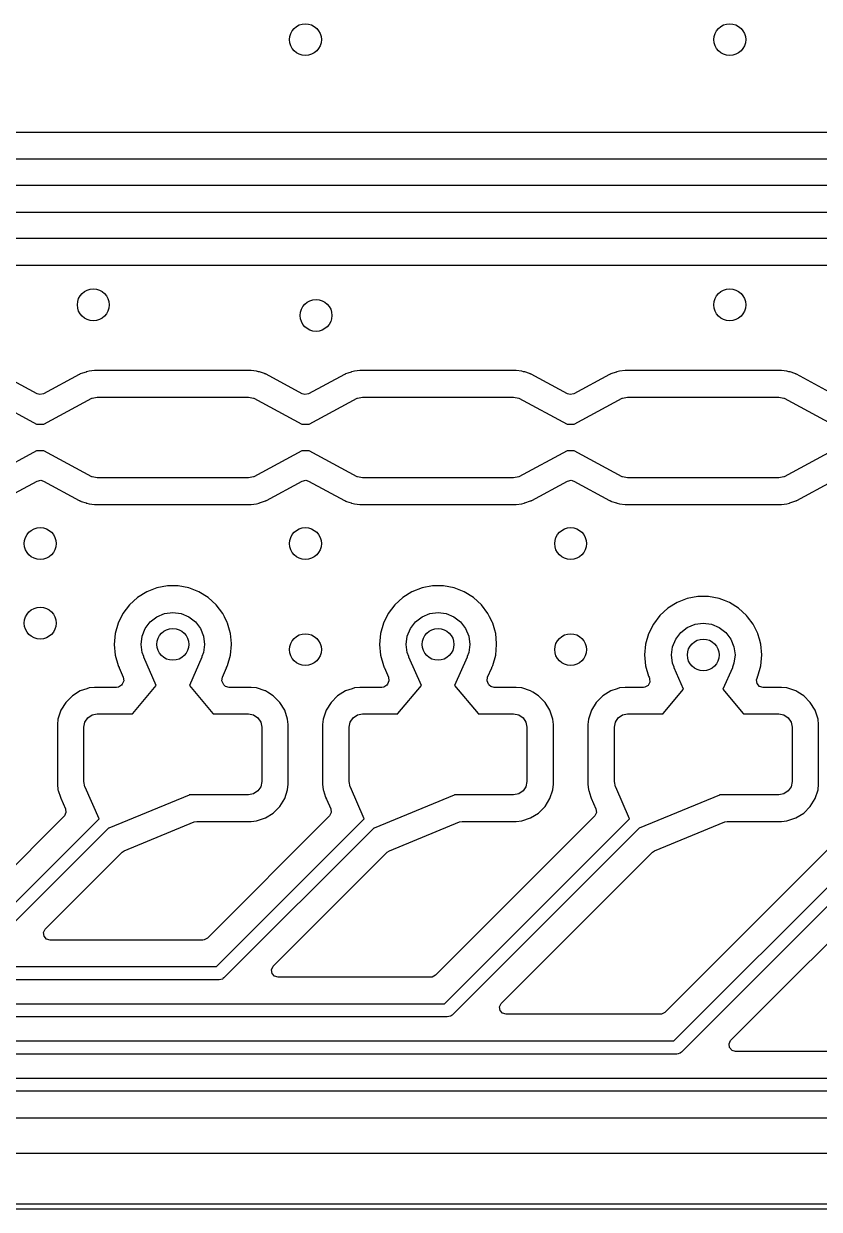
# Model space of a CAD drawing. Extents: x 1.18 to 9.06, y -3.74 to -1.97.
# Drawn here: x 4.555 to 5.145, y -3.742 to -2.862 of the extents above; entities that cross this region are included whole.
import ezdxf

# ---------------------------------------------------------------- set-up
doc = ezdxf.new("R2010")
doc.units = 0
doc.header["$MEASUREMENT"] = 0
doc.layers.add('BLACK', color=7, linetype='CONTINUOUS')

msp = doc.modelspace()

# ---------------------------------------------------------------- linework, layer by layer
at = {"layer": 'BLACK', "linetype": 'CONTINUOUS'}
for p, q in [((6.03893, -2.94289), (4.34497, -2.94289)), ((4.33479, -2.9626), (5.82677, -2.9626)), ((5.82677, -2.98228), (4.33071, -2.98228)), ((2.46471, -3.00197), (5.98425, -3.00197)), ((5.98018, -3.02165), (2.46063, -3.02165)), ((2.46106, -3.04136), (5.96999, -3.04136)), ((4.56462, -3.13693), (4.53766, -3.12242)), ((4.59585, -3.12261), (4.56924, -3.13693)), ((4.59605, -3.12251), (4.59585, -3.12261)), ((4.59634, -3.12237), (4.59605, -3.12251)), ((4.59668, -3.12215), (4.59634, -3.12237)), ((4.59835, -3.1216), (4.59668, -3.12215)), ((4.60099, -3.12072), (4.59835, -3.1216)), ((4.60106, -3.1207), (4.60099, -3.12072)), ((4.60116, -3.12066), (4.60106, -3.1207)), ((4.60117, -3.12066), (4.60116, -3.12066)), ((4.60132, -3.12061), (4.60117, -3.12066)), ((4.60324, -3.11998), (4.60132, -3.12061)), ((4.60728, -3.11957), (4.60324, -3.11998)), ((4.72343, -3.11957), (4.60728, -3.11957)), ((4.60728, -3.11957), (4.60728, -3.11957)), ((4.72747, -3.11998), (4.72343, -3.11957)), ((4.72343, -3.11957), (4.72343, -3.11957)), ((4.72891, -3.12046), (4.72747, -3.11998)), ((4.72919, -3.12055), (4.72891, -3.12046)), ((4.72927, -3.12058), (4.72919, -3.12055)), ((4.72956, -3.12065), (4.72927, -3.12058)), ((4.72978, -3.1207), (4.72956, -3.12065)), ((4.73334, -3.12187), (4.72978, -3.1207)), ((4.72978, -3.1207), (4.72978, -3.1207)), ((4.72978, -3.1207), (4.72978, -3.1207)), ((4.73375, -3.12205), (4.73334, -3.12187)), ((4.73334, -3.12187), (4.73334, -3.12187)), ((4.73334, -3.12187), (4.73334, -3.12187)), ((4.73396, -3.12213), (4.73375, -3.12205)), ((4.73403, -3.12215), (4.73396, -3.12213)), ((4.73416, -3.12224), (4.73403, -3.12215)), ((4.73403, -3.12215), (4.73403, -3.12215)), ((4.73437, -3.12235), (4.73416, -3.12224)), ((4.73451, -3.12242), (4.73437, -3.12235)), ((4.76147, -3.13693), (4.73451, -3.12242)), ((4.73451, -3.12242), (4.73451, -3.12242)), ((4.7927, -3.12261), (4.76609, -3.13693)), ((4.79291, -3.12251), (4.7927, -3.12261)), ((4.79319, -3.12237), (4.79291, -3.12251)), ((4.79353, -3.12215), (4.79319, -3.12237)), ((4.79521, -3.1216), (4.79353, -3.12215)), ((4.79784, -3.12072), (4.79521, -3.1216)), ((4.79791, -3.1207), (4.79784, -3.12072)), ((4.79802, -3.12066), (4.79791, -3.1207)), ((4.79818, -3.12061), (4.79802, -3.12066)), ((4.79802, -3.12066), (4.79802, -3.12066)), ((4.80009, -3.11998), (4.79818, -3.12061)), ((4.80413, -3.11957), (4.80009, -3.11998)), ((4.92028, -3.11957), (4.80413, -3.11957)), ((4.80413, -3.11957), (4.80413, -3.11957)), ((4.92432, -3.11998), (4.92028, -3.11957)), ((4.92028, -3.11957), (4.92028, -3.11957)), ((4.92576, -3.12046), (4.92432, -3.11998)), ((4.92605, -3.12055), (4.92576, -3.12046)), ((4.92612, -3.12058), (4.92605, -3.12055)), ((4.92641, -3.12065), (4.92612, -3.12058)), ((4.92663, -3.1207), (4.92641, -3.12065)), ((4.93019, -3.12187), (4.92663, -3.1207)), ((4.92663, -3.1207), (4.92663, -3.1207)), ((4.92663, -3.1207), (4.92663, -3.1207)), ((4.9306, -3.12205), (4.93019, -3.12187)), ((4.93019, -3.12187), (4.93019, -3.12187)), ((4.93019, -3.12187), (4.93019, -3.12187)), ((4.93081, -3.12213), (4.9306, -3.12205)), ((4.93088, -3.12215), (4.93081, -3.12213)), ((4.93101, -3.12224), (4.93088, -3.12215)), ((4.93088, -3.12215), (4.93088, -3.12215)), ((4.93122, -3.12235), (4.93101, -3.12224)), ((4.93136, -3.12242), (4.93122, -3.12235)), ((4.95832, -3.13693), (4.93136, -3.12242)), ((4.93136, -3.12242), (4.93136, -3.12242)), ((4.98955, -3.12261), (4.96294, -3.13693)), ((4.98976, -3.12251), (4.98955, -3.12261)), ((4.99004, -3.12237), (4.98976, -3.12251)), ((4.99038, -3.12215), (4.99004, -3.12237)), ((4.99206, -3.1216), (4.99038, -3.12215)), ((4.99469, -3.12072), (4.99206, -3.1216)), ((4.99476, -3.1207), (4.99469, -3.12072)), ((4.99487, -3.12066), (4.99476, -3.1207)), ((4.99503, -3.12061), (4.99487, -3.12066)), ((4.99487, -3.12066), (4.99487, -3.12066)), ((4.99694, -3.11998), (4.99503, -3.12061)), ((5.00098, -3.11957), (4.99694, -3.11998)), ((5.11713, -3.11957), (5.00098, -3.11957)), ((5.00098, -3.11957), (5.00098, -3.11957)), ((5.12117, -3.11998), (5.11713, -3.11957)), ((5.11713, -3.11957), (5.11713, -3.11957)), ((5.12261, -3.12046), (5.12117, -3.11998)), ((5.1229, -3.12055), (5.12261, -3.12046)), ((5.12297, -3.12058), (5.1229, -3.12055)), ((5.12326, -3.12065), (5.12297, -3.12058)), ((5.12348, -3.1207), (5.12326, -3.12065)), ((5.12704, -3.12187), (5.12348, -3.1207)), ((5.12348, -3.1207), (5.12348, -3.1207)), ((5.12348, -3.1207), (5.12348, -3.1207)), ((5.12745, -3.12205), (5.12704, -3.12187)), ((5.12704, -3.12187), (5.12704, -3.12187)), ((5.12704, -3.12187), (5.12704, -3.12187)), ((5.12766, -3.12213), (5.12745, -3.12205)), ((5.12773, -3.12215), (5.12766, -3.12213)), ((5.12786, -3.12224), (5.12773, -3.12215)), ((5.12773, -3.12215), (5.12773, -3.12215)), ((5.12808, -3.12235), (5.12786, -3.12224)), ((5.12821, -3.12242), (5.12808, -3.12235)), ((5.1554, -3.13705), (5.12821, -3.12242)), ((5.12821, -3.12242), (5.12821, -3.12242)), ((4.52858, -3.14013), (4.56423, -3.15932)), ((4.56655, -3.1375), (4.56462, -3.13693)), ((4.56924, -3.13693), (4.56655, -3.1375)), ((4.56963, -3.15932), (4.60528, -3.14013)), ((4.60528, -3.14013), (4.60533, -3.14013)), ((4.60533, -3.14013), (4.60549, -3.14002)), ((4.60549, -3.14002), (4.60925, -3.13927)), ((4.60925, -3.13927), (4.72146, -3.13927)), ((4.72146, -3.13927), (4.72522, -3.14002)), ((4.72522, -3.14002), (4.72535, -3.1401)), ((4.72535, -3.1401), (4.72536, -3.1401)), ((4.72536, -3.1401), (4.72543, -3.14013)), ((4.72543, -3.14013), (4.76108, -3.15932)), ((4.7634, -3.1375), (4.76147, -3.13693)), ((4.76609, -3.13693), (4.7634, -3.1375)), ((4.76648, -3.15932), (4.80213, -3.14013)), ((4.80213, -3.14013), (4.80218, -3.14013)), ((4.80218, -3.14013), (4.80234, -3.14002)), ((4.80234, -3.14002), (4.8061, -3.13927)), ((4.8061, -3.13927), (4.91831, -3.13927)), ((4.91831, -3.13927), (4.92207, -3.14002)), ((4.92207, -3.14002), (4.9222, -3.1401)), ((4.9222, -3.1401), (4.92221, -3.1401)), ((4.92221, -3.1401), (4.92228, -3.14013)), ((4.92228, -3.14013), (4.95793, -3.15932)), ((4.96025, -3.1375), (4.95832, -3.13693)), ((4.96294, -3.13693), (4.96025, -3.1375)), ((4.96333, -3.15932), (4.99898, -3.14013)), ((4.99898, -3.14013), (4.99903, -3.14013)), ((4.99903, -3.14013), (4.99919, -3.14002)), ((4.99919, -3.14002), (5.00295, -3.13927)), ((5.00295, -3.13927), (5.11516, -3.13927)), ((5.11516, -3.13927), (5.11892, -3.14002)), ((5.11892, -3.14002), (5.11905, -3.1401)), ((5.11905, -3.1401), (5.11906, -3.1401)), ((5.11906, -3.1401), (5.11913, -3.14013)), ((5.11913, -3.14013), (5.15478, -3.15932)), ((4.56423, -3.15932), (4.56433, -3.15945)), ((4.56433, -3.15945), (4.5695, -3.15945)), ((4.5695, -3.15945), (4.56952, -3.1594)), ((4.56952, -3.1594), (4.56963, -3.15932)), ((4.76108, -3.15932), (4.76118, -3.15945)), ((4.76118, -3.15945), (4.76635, -3.15945)), ((4.76635, -3.15945), (4.76638, -3.1594)), ((4.76638, -3.1594), (4.76648, -3.15932)), ((4.95793, -3.15932), (4.95803, -3.15945)), ((4.95803, -3.15945), (4.9632, -3.15945)), ((4.9632, -3.15945), (4.96323, -3.1594)), ((4.96323, -3.1594), (4.96333, -3.15932)), ((4.56423, -3.17926), (4.52858, -3.19845)), ((4.56433, -3.17918), (4.56423, -3.17926)), ((4.56435, -3.17913), (4.56433, -3.17918)), ((4.56953, -3.17913), (4.56435, -3.17913)), ((4.56963, -3.17926), (4.56953, -3.17913)), ((4.60528, -3.19845), (4.56963, -3.17926)), ((4.76108, -3.17926), (4.72543, -3.19845)), ((4.76118, -3.17918), (4.76108, -3.17926)), ((4.7612, -3.17913), (4.76118, -3.17918)), ((4.76638, -3.17913), (4.7612, -3.17913)), ((4.76648, -3.17926), (4.76638, -3.17913)), ((4.80213, -3.19845), (4.76648, -3.17926)), ((4.95793, -3.17926), (4.92228, -3.19845)), ((4.95803, -3.17918), (4.95793, -3.17926)), ((4.95806, -3.17913), (4.95803, -3.17918)), ((4.96323, -3.17913), (4.95806, -3.17913)), ((4.96333, -3.17926), (4.96323, -3.17913)), ((4.99898, -3.19845), (4.96333, -3.17926)), ((5.15478, -3.17926), (5.11913, -3.19845)), ((4.53801, -3.21597), (4.56462, -3.20166)), ((4.56462, -3.20166), (4.56731, -3.20109)), ((4.56731, -3.20109), (4.56924, -3.20166)), ((4.56924, -3.20166), (4.59584, -3.21597)), ((4.60535, -3.19848), (4.60528, -3.19845)), ((4.60536, -3.19848), (4.60535, -3.19848)), ((4.60549, -3.19856), (4.60536, -3.19848)), ((4.60925, -3.19931), (4.60549, -3.19856)), ((4.72146, -3.19931), (4.60925, -3.19931)), ((4.72522, -3.19856), (4.72146, -3.19931)), ((4.72538, -3.19845), (4.72522, -3.19856)), ((4.72543, -3.19845), (4.72538, -3.19845)), ((4.73486, -3.21597), (4.76147, -3.20166)), ((4.76147, -3.20166), (4.76416, -3.20109)), ((4.76416, -3.20109), (4.76609, -3.20166)), ((4.76609, -3.20166), (4.79269, -3.21597)), ((4.8022, -3.19848), (4.80213, -3.19845)), ((4.80221, -3.19848), (4.8022, -3.19848)), ((4.80234, -3.19856), (4.80221, -3.19848)), ((4.8061, -3.19931), (4.80234, -3.19856)), ((4.91831, -3.19931), (4.8061, -3.19931)), ((4.92207, -3.19856), (4.91831, -3.19931)), ((4.92223, -3.19845), (4.92207, -3.19856)), ((4.92228, -3.19845), (4.92223, -3.19845)), ((4.93171, -3.21597), (4.95832, -3.20166)), ((4.95832, -3.20166), (4.96101, -3.20109)), ((4.96101, -3.20109), (4.96294, -3.20166)), ((4.96294, -3.20166), (4.98955, -3.21597)), ((4.99905, -3.19848), (4.99898, -3.19845)), ((4.99906, -3.19848), (4.99905, -3.19848)), ((4.99919, -3.19856), (4.99906, -3.19848)), ((5.00295, -3.19931), (4.99919, -3.19856)), ((5.11516, -3.19931), (5.00295, -3.19931)), ((5.11892, -3.19856), (5.11516, -3.19931)), ((5.11908, -3.19845), (5.11892, -3.19856)), ((5.11913, -3.19845), (5.11908, -3.19845)), ((5.12856, -3.21597), (5.15493, -3.20178)), ((4.59584, -3.21597), (4.5962, -3.21617)), ((4.5962, -3.21617), (4.59633, -3.21623)), ((4.59633, -3.21623), (4.59655, -3.21635)), ((4.59655, -3.21635), (4.59666, -3.21642)), ((4.59666, -3.21642), (4.59668, -3.21643)), ((4.59668, -3.21643), (4.59675, -3.21645)), ((4.59675, -3.21645), (4.59696, -3.21653)), ((4.59696, -3.21653), (4.59737, -3.21671)), ((4.59737, -3.21671), (4.60093, -3.21789)), ((4.60093, -3.21789), (4.60093, -3.21789)), ((4.60093, -3.21789), (4.60115, -3.21793)), ((4.60115, -3.21793), (4.60143, -3.21801)), ((4.60143, -3.21801), (4.60324, -3.2186)), ((4.60324, -3.2186), (4.60728, -3.21902)), ((4.60728, -3.21902), (4.60728, -3.21902)), ((4.60728, -3.21902), (4.72343, -3.21902)), ((4.72343, -3.21902), (4.72747, -3.2186)), ((4.72343, -3.21902), (4.72343, -3.21902)), ((4.72747, -3.2186), (4.72938, -3.21797)), ((4.72938, -3.21797), (4.72954, -3.21792)), ((4.72954, -3.21792), (4.72972, -3.21786)), ((4.72954, -3.21792), (4.72954, -3.21792)), ((4.72954, -3.21792), (4.72954, -3.21792)), ((4.72972, -3.21786), (4.73403, -3.21643)), ((4.73403, -3.21643), (4.73437, -3.21622)), ((4.73437, -3.21622), (4.73465, -3.21607)), ((4.73465, -3.21607), (4.73486, -3.21597)), ((4.73486, -3.21597), (4.73486, -3.21597)), ((4.79269, -3.21597), (4.79305, -3.21617)), ((4.79305, -3.21617), (4.79318, -3.21623)), ((4.79318, -3.21623), (4.7934, -3.21635)), ((4.7934, -3.21635), (4.79351, -3.21642)), ((4.79351, -3.21642), (4.79353, -3.21643)), ((4.79353, -3.21643), (4.7936, -3.21645)), ((4.7936, -3.21645), (4.79381, -3.21653)), ((4.79381, -3.21653), (4.79422, -3.21671)), ((4.79422, -3.21671), (4.79778, -3.21789)), ((4.79778, -3.21789), (4.79778, -3.21789)), ((4.79778, -3.21789), (4.798, -3.21793)), ((4.798, -3.21793), (4.79829, -3.21801)), ((4.79829, -3.21801), (4.80009, -3.2186)), ((4.80009, -3.2186), (4.80413, -3.21902)), ((4.80413, -3.21902), (4.80413, -3.21902)), ((4.80413, -3.21902), (4.92028, -3.21902)), ((4.92028, -3.21902), (4.92432, -3.2186)), ((4.92028, -3.21902), (4.92028, -3.21902)), ((4.92432, -3.2186), (4.92623, -3.21797)), ((4.92623, -3.21797), (4.92639, -3.21792)), ((4.92639, -3.21792), (4.92657, -3.21786)), ((4.92639, -3.21792), (4.92639, -3.21792)), ((4.92639, -3.21792), (4.92639, -3.21792)), ((4.92657, -3.21786), (4.93088, -3.21643)), ((4.93088, -3.21643), (4.93122, -3.21622)), ((4.93122, -3.21622), (4.93151, -3.21607)), ((4.93151, -3.21607), (4.93171, -3.21597)), ((4.93171, -3.21597), (4.93171, -3.21597)), ((4.98955, -3.21597), (4.9899, -3.21617)), ((4.9899, -3.21617), (4.99003, -3.21623)), ((4.99003, -3.21623), (4.99025, -3.21635)), ((4.99025, -3.21635), (4.99036, -3.21642)), ((4.99036, -3.21642), (4.99038, -3.21643)), ((4.99038, -3.21643), (4.99045, -3.21645)), ((4.99045, -3.21645), (4.99066, -3.21653)), ((4.99066, -3.21653), (4.99107, -3.21671)), ((4.99107, -3.21671), (4.99463, -3.21789)), ((4.99463, -3.21789), (4.99463, -3.21789)), ((4.99463, -3.21789), (4.99485, -3.21793)), ((4.99485, -3.21793), (4.99514, -3.21801)), ((4.99514, -3.21801), (4.99694, -3.2186)), ((4.99694, -3.2186), (5.00098, -3.21902)), ((5.00098, -3.21902), (5.00098, -3.21902)), ((5.00098, -3.21902), (5.11713, -3.21902)), ((5.11713, -3.21902), (5.12117, -3.2186)), ((5.11713, -3.21902), (5.11713, -3.21902)), ((5.12117, -3.2186), (5.12309, -3.21797)), ((5.12309, -3.21797), (5.12324, -3.21792)), ((5.12324, -3.21792), (5.12324, -3.21792)), ((5.12324, -3.21792), (5.12325, -3.21792)), ((5.12325, -3.21792), (5.12342, -3.21786)), ((5.12342, -3.21786), (5.12773, -3.21643)), ((5.12773, -3.21643), (5.12807, -3.21622)), ((5.12807, -3.21622), (5.12836, -3.21607)), ((5.12836, -3.21607), (5.12856, -3.21597)), ((5.12856, -3.21597), (5.12856, -3.21597)), ((4.65345, -3.28098), (4.64596, -3.28388)), ((4.66134, -3.27951), (4.65345, -3.28098)), ((4.65345, -3.28098), (4.65345, -3.28098)), ((4.65345, -3.28098), (4.65345, -3.28098)), ((4.66937, -3.27951), (4.66134, -3.27951)), ((4.67726, -3.28098), (4.66937, -3.27951)), ((4.68101, -3.28243), (4.67726, -3.28098)), ((4.8503, -3.28098), (4.84281, -3.28388)), ((4.85819, -3.27951), (4.8503, -3.28098)), ((4.8503, -3.28098), (4.8503, -3.28098)), ((4.8503, -3.28098), (4.8503, -3.28098)), ((4.86622, -3.27951), (4.85819, -3.27951)), ((4.87411, -3.28098), (4.86622, -3.27951)), ((4.87786, -3.28243), (4.87411, -3.28098)), ((4.63913, -3.28811), (4.6332, -3.29352)), ((4.64596, -3.28388), (4.63913, -3.28811)), ((4.63913, -3.28811), (4.63913, -3.28811)), ((4.64596, -3.28388), (4.64596, -3.28388)), ((4.68475, -3.28388), (4.68101, -3.28243)), ((4.69158, -3.28811), (4.68475, -3.28388)), ((4.68475, -3.28388), (4.68475, -3.28388)), ((4.69751, -3.29352), (4.69158, -3.28811)), ((4.69158, -3.28811), (4.69158, -3.28811)), ((4.83598, -3.28811), (4.83005, -3.29352)), ((4.84281, -3.28388), (4.83598, -3.28811)), ((4.83598, -3.28811), (4.83598, -3.28811)), ((4.84281, -3.28388), (4.84281, -3.28388)), ((4.8816, -3.28388), (4.87786, -3.28243)), ((4.88843, -3.28811), (4.8816, -3.28388)), ((4.8816, -3.28388), (4.8816, -3.28388)), ((4.89436, -3.29352), (4.88843, -3.28811)), ((4.88843, -3.28811), (4.88843, -3.28811)), ((5.04715, -3.28886), (5.03966, -3.29176)), ((5.05504, -3.28738), (5.04715, -3.28886)), ((5.04715, -3.28886), (5.04715, -3.28886)), ((5.04715, -3.28886), (5.04715, -3.28886)), ((5.06307, -3.28738), (5.05504, -3.28738)), ((5.07096, -3.28886), (5.06307, -3.28738)), ((5.07471, -3.29031), (5.07096, -3.28886)), ((5.07845, -3.29176), (5.07471, -3.29031)), ((4.6332, -3.29352), (4.62836, -3.29993)), ((4.65924, -3.30002), (4.66535, -3.29921)), ((4.66535, -3.29921), (4.67147, -3.30002)), ((4.70235, -3.29993), (4.69751, -3.29352)), ((4.69751, -3.29352), (4.69751, -3.29352)), ((4.83005, -3.29352), (4.82521, -3.29993)), ((4.85609, -3.30002), (4.8622, -3.29921)), ((4.8622, -3.29921), (4.86832, -3.30002)), ((4.8992, -3.29993), (4.89436, -3.29352)), ((4.89436, -3.29352), (4.89436, -3.29352)), ((5.03283, -3.29598), (5.0269, -3.30139)), ((5.03966, -3.29176), (5.03283, -3.29598)), ((5.03283, -3.29598), (5.03283, -3.29598)), ((5.03966, -3.29176), (5.03966, -3.29176)), ((5.08528, -3.29598), (5.07845, -3.29176)), ((5.07845, -3.29176), (5.07845, -3.29176)), ((5.09121, -3.30139), (5.08528, -3.29598)), ((5.08528, -3.29598), (5.08528, -3.29598)), ((4.62478, -3.30712), (4.62258, -3.31484)), ((4.62836, -3.29993), (4.62478, -3.30712)), ((4.62478, -3.30712), (4.62478, -3.30712)), ((4.6449, -3.31102), (4.64865, -3.30613)), ((4.64865, -3.30613), (4.65354, -3.30238)), ((4.65354, -3.30238), (4.65924, -3.30002)), ((4.67147, -3.30002), (4.67717, -3.30238)), ((4.67717, -3.30238), (4.68206, -3.30613)), ((4.68206, -3.30613), (4.68581, -3.31102)), ((4.7036, -3.30244), (4.70235, -3.29993)), ((4.70574, -3.30674), (4.7036, -3.30244)), ((4.70593, -3.30712), (4.70574, -3.30674)), ((4.70744, -3.31241), (4.70593, -3.30712)), ((4.82163, -3.30712), (4.81943, -3.31484)), ((4.82521, -3.29993), (4.82163, -3.30712)), ((4.82163, -3.30712), (4.82163, -3.30712)), ((4.84175, -3.31102), (4.8455, -3.30613)), ((4.8455, -3.30613), (4.85039, -3.30238)), ((4.85039, -3.30238), (4.85609, -3.30002)), ((4.86832, -3.30002), (4.87402, -3.30238)), ((4.87402, -3.30238), (4.87891, -3.30613)), ((4.87891, -3.30613), (4.88266, -3.31102)), ((4.90045, -3.30244), (4.8992, -3.29993)), ((4.90259, -3.30674), (4.90045, -3.30244)), ((4.90278, -3.30712), (4.90259, -3.30674)), ((4.90429, -3.31241), (4.90278, -3.30712)), ((5.02206, -3.3078), (5.01848, -3.31499)), ((5.0269, -3.30139), (5.02206, -3.3078)), ((5.04724, -3.31025), (5.05294, -3.30789)), ((5.05294, -3.30789), (5.05906, -3.30709)), ((5.05906, -3.30709), (5.06517, -3.30789)), ((5.06517, -3.30789), (5.07087, -3.31025)), ((5.092, -3.30244), (5.09121, -3.30139)), ((5.09605, -3.3078), (5.092, -3.30244)), ((5.09687, -3.30944), (5.09605, -3.3078)), ((4.62258, -3.31484), (4.62184, -3.32283)), ((4.64173, -3.32283), (4.64254, -3.31672)), ((4.64254, -3.31672), (4.6449, -3.31102)), ((4.68581, -3.31102), (4.68817, -3.31672)), ((4.68817, -3.31672), (4.68898, -3.32283)), ((4.70813, -3.31484), (4.70744, -3.31241)), ((4.7088, -3.32213), (4.70813, -3.31484)), ((4.81943, -3.31484), (4.81869, -3.32283)), ((4.83858, -3.32283), (4.83939, -3.31672)), ((4.83939, -3.31672), (4.84175, -3.31102)), ((4.88266, -3.31102), (4.88502, -3.31672)), ((4.88502, -3.31672), (4.88583, -3.32283)), ((4.90498, -3.31484), (4.90429, -3.31241)), ((4.90565, -3.32213), (4.90498, -3.31484)), ((5.01848, -3.31499), (5.01628, -3.32271)), ((5.01848, -3.31499), (5.01848, -3.31499)), ((5.0386, -3.3189), (5.04235, -3.31401)), ((5.04235, -3.31401), (5.04724, -3.31025)), ((5.07087, -3.31025), (5.07576, -3.31401)), ((5.07576, -3.31401), (5.07951, -3.3189)), ((5.09955, -3.31484), (5.09687, -3.30944)), ((5.09963, -3.31499), (5.09955, -3.31484)), ((5.10079, -3.31908), (5.09963, -3.31499)), ((4.62184, -3.32283), (4.62184, -3.32283)), ((4.62184, -3.32283), (4.62258, -3.33083)), ((4.64254, -3.32895), (4.64173, -3.32283)), ((4.68898, -3.32283), (4.68817, -3.32895)), ((4.70813, -3.33083), (4.70887, -3.32283)), ((4.70887, -3.32283), (4.7088, -3.32213)), ((4.81869, -3.32283), (4.81869, -3.32283)), ((4.81869, -3.32283), (4.81943, -3.33083)), ((4.83939, -3.32895), (4.83858, -3.32283)), ((4.88583, -3.32283), (4.88502, -3.32895)), ((4.90498, -3.33083), (4.90572, -3.32283)), ((4.90572, -3.32283), (4.90565, -3.32213)), ((5.01628, -3.32271), (5.01554, -3.33071)), ((5.03543, -3.33071), (5.03624, -3.32459)), ((5.03624, -3.32459), (5.0386, -3.3189)), ((5.07951, -3.3189), (5.08187, -3.32459)), ((5.08187, -3.32459), (5.08268, -3.33071)), ((5.10183, -3.32271), (5.10079, -3.31908)), ((5.10255, -3.3305), (5.10183, -3.32271)), ((4.62258, -3.33083), (4.62258, -3.33083)), ((4.62258, -3.33083), (4.62478, -3.33855)), ((4.64376, -3.3319), (4.64254, -3.32895)), ((4.64371, -3.33195), (4.64376, -3.3319)), ((4.64372, -3.33231), (4.64371, -3.33195)), ((4.65303, -3.35334), (4.64372, -3.33231)), ((4.68699, -3.33231), (4.67768, -3.35334)), ((4.68817, -3.32895), (4.68695, -3.3319)), ((4.68695, -3.3319), (4.68699, -3.33194)), ((4.68699, -3.33194), (4.68699, -3.3323)), ((4.68699, -3.3323), (4.68699, -3.33231)), ((4.70593, -3.33855), (4.70813, -3.33083)), ((4.81943, -3.33083), (4.81943, -3.33083)), ((4.81943, -3.33083), (4.82163, -3.33855)), ((4.84061, -3.3319), (4.83939, -3.32895)), ((4.84056, -3.33195), (4.84061, -3.3319)), ((4.84057, -3.33231), (4.84056, -3.33195)), ((4.84988, -3.35334), (4.84057, -3.33231)), ((4.88384, -3.33231), (4.87453, -3.35334)), ((4.88502, -3.32895), (4.8838, -3.3319)), ((4.8838, -3.3319), (4.88384, -3.33194)), ((4.88384, -3.33194), (4.88384, -3.3323)), ((4.88384, -3.3323), (4.88384, -3.33231)), ((4.90278, -3.33855), (4.90498, -3.33083)), ((5.01554, -3.33071), (5.01554, -3.33071)), ((5.01554, -3.33071), (5.01628, -3.3387)), ((5.03624, -3.33682), (5.03543, -3.33071)), ((5.08268, -3.33071), (5.08187, -3.33682)), ((5.10183, -3.3387), (5.10257, -3.33071)), ((5.10257, -3.33071), (5.10255, -3.3305)), ((4.62478, -3.33855), (4.62478, -3.33855)), ((4.62478, -3.33855), (4.62511, -3.33922)), ((4.62511, -3.33922), (4.62544, -3.34008)), ((4.62544, -3.34008), (4.62552, -3.34036)), ((4.62552, -3.34036), (4.62859, -3.3473)), ((4.70212, -3.3473), (4.70525, -3.34022)), ((4.70525, -3.34022), (4.70531, -3.34008)), ((4.70525, -3.34022), (4.70525, -3.34022)), ((4.70531, -3.34008), (4.70562, -3.33921)), ((4.70531, -3.34008), (4.70531, -3.34008)), ((4.70531, -3.34008), (4.70531, -3.34008)), ((4.70562, -3.33921), (4.70573, -3.33895)), ((4.70573, -3.33895), (4.70593, -3.33855)), ((4.82163, -3.33855), (4.82163, -3.33855)), ((4.82163, -3.33855), (4.82196, -3.33922)), ((4.82196, -3.33922), (4.82229, -3.34008)), ((4.82229, -3.34008), (4.82237, -3.34036)), ((4.82237, -3.34036), (4.82544, -3.3473)), ((4.89897, -3.3473), (4.9021, -3.34022)), ((4.9021, -3.34022), (4.90216, -3.34008)), ((4.9021, -3.34022), (4.9021, -3.34022)), ((4.90216, -3.34008), (4.90247, -3.33921)), ((4.90216, -3.34008), (4.90216, -3.34008)), ((4.90216, -3.34008), (4.90216, -3.34008)), ((4.90247, -3.33921), (4.90258, -3.33895)), ((4.90258, -3.33895), (4.90278, -3.33855)), ((5.01628, -3.3387), (5.01628, -3.3387)), ((5.01628, -3.3387), (5.01848, -3.34643)), ((5.03746, -3.33978), (5.03624, -3.33682)), ((5.03741, -3.33983), (5.03746, -3.33978)), ((5.03742, -3.34018), (5.03741, -3.33983)), ((5.04445, -3.35607), (5.03742, -3.34018)), ((5.08069, -3.34018), (5.07366, -3.35607)), ((5.08187, -3.33682), (5.08065, -3.33977)), ((5.08065, -3.33977), (5.08069, -3.33982)), ((5.08069, -3.33982), (5.08069, -3.34017)), ((5.08069, -3.34017), (5.08069, -3.34018)), ((5.09963, -3.34643), (5.10183, -3.3387)), ((4.62787, -3.3524), (4.62733, -3.35305)), ((4.62895, -3.35003), (4.62787, -3.3524)), ((4.62859, -3.3473), (4.62895, -3.35003)), ((4.70174, -3.34988), (4.70212, -3.3473)), ((4.70284, -3.35241), (4.70174, -3.34988)), ((4.70318, -3.35281), (4.70284, -3.35241)), ((4.82472, -3.3524), (4.82418, -3.35305)), ((4.8258, -3.35003), (4.82472, -3.3524)), ((4.82544, -3.3473), (4.8258, -3.35003)), ((4.89859, -3.34988), (4.89897, -3.3473)), ((4.89969, -3.35241), (4.89859, -3.34988)), ((4.90003, -3.35281), (4.89969, -3.35241)), ((5.0194, -3.35102), (5.01805, -3.35341)), ((5.01848, -3.34643), (5.01848, -3.34643)), ((5.01848, -3.34643), (5.01881, -3.34709)), ((5.01881, -3.34709), (5.01914, -3.34795)), ((5.01914, -3.34795), (5.01922, -3.34823)), ((5.01922, -3.34823), (5.01924, -3.34827)), ((5.01924, -3.34827), (5.01924, -3.34828)), ((5.01924, -3.34828), (5.01927, -3.3484)), ((5.01927, -3.3484), (5.01924, -3.34841)), ((5.01924, -3.34841), (5.0194, -3.35102)), ((5.09864, -3.34923), (5.09898, -3.34801)), ((5.09904, -3.35195), (5.09864, -3.34923)), ((5.09898, -3.34801), (5.09901, -3.34795)), ((5.09901, -3.34795), (5.09932, -3.34709)), ((5.09901, -3.34795), (5.09901, -3.34795)), ((5.09901, -3.34795), (5.09901, -3.34795)), ((5.10084, -3.35403), (5.09904, -3.35195)), ((5.09932, -3.34709), (5.09943, -3.34682)), ((5.09943, -3.34682), (5.09963, -3.34643)), ((4.5908, -3.36102), (4.58592, -3.3659)), ((4.59668, -3.35739), (4.5908, -3.36102)), ((4.60151, -3.35579), (4.59668, -3.35739)), ((4.59668, -3.35739), (4.59668, -3.35739)), ((4.60324, -3.35522), (4.60151, -3.35579)), ((4.60728, -3.3548), (4.60324, -3.35522)), ((4.60324, -3.35522), (4.60324, -3.35522)), ((4.62359, -3.3548), (4.60728, -3.3548)), ((4.62504, -3.35458), (4.62359, -3.3548)), ((4.62733, -3.35305), (4.62504, -3.35458)), ((4.6356, -3.37418), (4.65303, -3.35334)), ((4.67768, -3.35334), (4.6951, -3.37418)), ((4.70338, -3.35305), (4.70318, -3.35281)), ((4.70448, -3.35403), (4.70338, -3.35305)), ((4.70712, -3.3548), (4.70448, -3.35403)), ((4.72343, -3.3548), (4.70712, -3.3548)), ((4.72747, -3.35522), (4.72343, -3.3548)), ((4.72343, -3.3548), (4.72343, -3.3548)), ((4.73397, -3.35737), (4.72747, -3.35522)), ((4.72747, -3.35522), (4.72747, -3.35522)), ((4.73403, -3.35739), (4.73397, -3.35737)), ((4.73562, -3.35837), (4.73403, -3.35739)), ((4.73403, -3.35739), (4.73403, -3.35739)), ((4.73991, -3.36102), (4.73562, -3.35837)), ((4.74479, -3.3659), (4.73991, -3.36102)), ((4.78765, -3.36102), (4.78277, -3.3659)), ((4.79353, -3.35739), (4.78765, -3.36102)), ((4.79836, -3.35579), (4.79353, -3.35739)), ((4.79353, -3.35739), (4.79353, -3.35739)), ((4.80009, -3.35522), (4.79836, -3.35579)), ((4.80413, -3.3548), (4.80009, -3.35522)), ((4.80009, -3.35522), (4.80009, -3.35522)), ((4.82044, -3.3548), (4.80413, -3.3548)), ((4.82189, -3.35458), (4.82044, -3.3548)), ((4.82418, -3.35305), (4.82189, -3.35458)), ((4.83246, -3.37418), (4.84988, -3.35334)), ((4.87453, -3.35334), (4.89195, -3.37418)), ((4.90023, -3.35305), (4.90003, -3.35281)), ((4.90133, -3.35403), (4.90023, -3.35305)), ((4.90397, -3.3548), (4.90133, -3.35403)), ((4.92028, -3.3548), (4.90397, -3.3548)), ((4.92432, -3.35522), (4.92028, -3.3548)), ((4.92028, -3.3548), (4.92028, -3.3548)), ((4.93082, -3.35737), (4.92432, -3.35522)), ((4.92432, -3.35522), (4.92432, -3.35522)), ((4.93088, -3.35739), (4.93082, -3.35737)), ((4.93248, -3.35837), (4.93088, -3.35739)), ((4.93088, -3.35739), (4.93088, -3.35739)), ((4.93676, -3.36102), (4.93248, -3.35837)), ((4.94164, -3.3659), (4.93676, -3.36102)), ((4.9845, -3.36102), (4.97962, -3.3659)), ((4.99038, -3.35739), (4.9845, -3.36102)), ((4.99521, -3.35579), (4.99038, -3.35739)), ((4.99038, -3.35739), (4.99038, -3.35739)), ((4.99694, -3.35522), (4.99521, -3.35579)), ((5.00098, -3.3548), (4.99694, -3.35522)), ((4.99694, -3.35522), (4.99694, -3.35522)), ((5.01464, -3.3548), (5.00098, -3.3548)), ((5.01562, -3.3547), (5.01464, -3.3548)), ((5.01805, -3.35341), (5.01562, -3.3547)), ((5.02931, -3.37418), (5.04445, -3.35607)), ((5.07366, -3.35607), (5.0888, -3.37418)), ((5.10348, -3.3548), (5.10084, -3.35403)), ((5.11713, -3.3548), (5.10348, -3.3548)), ((5.12117, -3.35522), (5.11713, -3.3548)), ((5.11713, -3.3548), (5.11713, -3.3548)), ((5.12767, -3.35737), (5.12117, -3.35522)), ((5.12117, -3.35522), (5.12117, -3.35522)), ((5.12773, -3.35739), (5.12767, -3.35737)), ((5.12933, -3.35837), (5.12773, -3.35739)), ((5.12773, -3.35739), (5.12773, -3.35739)), ((5.13361, -3.36102), (5.12933, -3.35837)), ((5.13849, -3.3659), (5.13361, -3.36102)), ((4.58592, -3.3659), (4.58229, -3.37178)), ((4.74842, -3.37178), (4.74479, -3.3659)), ((4.78277, -3.3659), (4.77914, -3.37178)), ((4.94527, -3.37178), (4.94164, -3.3659)), ((4.97962, -3.3659), (4.97599, -3.37178)), ((5.14212, -3.37178), (5.13849, -3.3659)), ((4.58012, -3.37833), (4.5797, -3.38238)), ((4.58229, -3.37178), (4.58012, -3.37833)), ((4.58012, -3.37833), (4.58012, -3.37833)), ((4.58012, -3.37833), (4.58012, -3.37833)), ((4.58229, -3.37178), (4.58229, -3.37178)), ((4.60016, -3.38058), (4.60229, -3.37739)), ((4.60229, -3.37739), (4.60549, -3.37526)), ((4.60549, -3.37526), (4.60925, -3.37451)), ((4.60925, -3.37451), (4.63551, -3.37451)), ((4.6355, -3.37448), (4.6356, -3.37418)), ((4.63551, -3.37451), (4.6355, -3.37448)), ((4.6951, -3.37418), (4.69521, -3.37451)), ((4.69521, -3.37451), (4.72146, -3.37451)), ((4.72146, -3.37451), (4.72522, -3.37526)), ((4.72522, -3.37526), (4.72842, -3.37739)), ((4.72842, -3.37739), (4.73055, -3.38058)), ((4.75059, -3.37833), (4.74842, -3.37178)), ((4.751, -3.38238), (4.75059, -3.37833)), ((4.77697, -3.37833), (4.77656, -3.38238)), ((4.77914, -3.37178), (4.77697, -3.37833)), ((4.77697, -3.37833), (4.77697, -3.37833)), ((4.77697, -3.37833), (4.77697, -3.37833)), ((4.77914, -3.37178), (4.77914, -3.37178)), ((4.79701, -3.38058), (4.79914, -3.37739)), ((4.79914, -3.37739), (4.80234, -3.37526)), ((4.80234, -3.37526), (4.8061, -3.37451)), ((4.8061, -3.37451), (4.83236, -3.37451)), ((4.83235, -3.37448), (4.83246, -3.37418)), ((4.83236, -3.37451), (4.83235, -3.37448)), ((4.89195, -3.37418), (4.89206, -3.37451)), ((4.89206, -3.37451), (4.91831, -3.37451)), ((4.91831, -3.37451), (4.92207, -3.37526)), ((4.92207, -3.37526), (4.92527, -3.37739)), ((4.92527, -3.37739), (4.9274, -3.38058)), ((4.94744, -3.37833), (4.94527, -3.37178)), ((4.94785, -3.38238), (4.94744, -3.37833)), ((4.97382, -3.37833), (4.97341, -3.38238)), ((4.97599, -3.37178), (4.97382, -3.37833)), ((4.97382, -3.37833), (4.97382, -3.37833)), ((4.97382, -3.37833), (4.97382, -3.37833)), ((4.97599, -3.37178), (4.97599, -3.37178)), ((4.99386, -3.38058), (4.99599, -3.37739)), ((4.99599, -3.37739), (4.99919, -3.37526)), ((4.99919, -3.37526), (5.00295, -3.37451)), ((5.00295, -3.37451), (5.02921, -3.37451)), ((5.0292, -3.37448), (5.02931, -3.37418)), ((5.02921, -3.37451), (5.0292, -3.37448)), ((5.0888, -3.37418), (5.08891, -3.37451)), ((5.08891, -3.37451), (5.11516, -3.37451)), ((5.11516, -3.37451), (5.11892, -3.37526)), ((5.11892, -3.37526), (5.12212, -3.37739)), ((5.12212, -3.37739), (5.12425, -3.38058)), ((5.14429, -3.37833), (5.14212, -3.37178)), ((5.1447, -3.38238), (5.14429, -3.37833)), ((4.5797, -3.38238), (4.5797, -3.42667)), ((4.59941, -3.38435), (4.60016, -3.38058)), ((4.59941, -3.4247), (4.59941, -3.38435)), ((4.73055, -3.38058), (4.7313, -3.38435)), ((4.7313, -3.38435), (4.7313, -3.4247)), ((4.751, -3.42667), (4.751, -3.38238)), ((4.77656, -3.38238), (4.77656, -3.42667)), ((4.79626, -3.38435), (4.79701, -3.38058)), ((4.79626, -3.4247), (4.79626, -3.38435)), ((4.9274, -3.38058), (4.92815, -3.38435)), ((4.92815, -3.38435), (4.92815, -3.4247)), ((4.94785, -3.42667), (4.94785, -3.38238)), ((4.97341, -3.38238), (4.97341, -3.42667)), ((4.99311, -3.38435), (4.99386, -3.38058)), ((4.99311, -3.4247), (4.99311, -3.38435)), ((5.12425, -3.38058), (5.125, -3.38435)), ((5.125, -3.38435), (5.125, -3.4247)), ((5.1447, -3.42667), (5.1447, -3.38238)), ((4.5797, -3.42667), (4.58012, -3.43072)), ((4.58012, -3.43072), (4.58034, -3.4314)), ((4.58034, -3.4314), (4.58191, -3.43614)), ((4.60016, -3.42847), (4.59941, -3.4247)), ((4.60035, -3.42876), (4.60016, -3.42847)), ((4.60036, -3.42892), (4.60035, -3.42876)), ((4.61059, -3.45222), (4.60036, -3.42892)), ((4.72842, -3.43166), (4.72522, -3.4338)), ((4.73055, -3.42847), (4.72842, -3.43166)), ((4.7313, -3.4247), (4.73055, -3.42847)), ((4.74842, -3.43728), (4.75059, -3.43072)), ((4.75059, -3.43072), (4.751, -3.42667)), ((4.77656, -3.42667), (4.77697, -3.43072)), ((4.77697, -3.43072), (4.77719, -3.4314)), ((4.77719, -3.4314), (4.77876, -3.43614)), ((4.79701, -3.42847), (4.79626, -3.4247)), ((4.7972, -3.42876), (4.79701, -3.42847)), ((4.79721, -3.42892), (4.7972, -3.42876)), ((4.80744, -3.45222), (4.79721, -3.42892)), ((4.92527, -3.43166), (4.92207, -3.4338)), ((4.9274, -3.42847), (4.92527, -3.43166)), ((4.92815, -3.4247), (4.9274, -3.42847)), ((4.94527, -3.43728), (4.94744, -3.43072)), ((4.94744, -3.43072), (4.94785, -3.42667)), ((4.97341, -3.42667), (4.97382, -3.43072)), ((4.97382, -3.43072), (4.97404, -3.4314)), ((4.97404, -3.4314), (4.97562, -3.43614)), ((4.99386, -3.42847), (4.99311, -3.4247)), ((4.99405, -3.42876), (4.99386, -3.42847)), ((4.99406, -3.42892), (4.99405, -3.42876)), ((5.00429, -3.45222), (4.99406, -3.42892)), ((5.12212, -3.43166), (5.11892, -3.4338)), ((5.12425, -3.42847), (5.12212, -3.43166)), ((5.125, -3.4247), (5.12425, -3.42847)), ((5.14212, -3.43728), (5.14429, -3.43072)), ((5.14429, -3.43072), (5.1447, -3.42667)), ((4.58191, -3.43614), (4.58195, -3.43625)), ((4.58195, -3.43625), (4.58214, -3.43693)), ((4.58214, -3.43693), (4.58214, -3.43693)), ((4.58214, -3.43693), (4.58568, -3.44498)), ((4.67736, -3.43472), (4.61787, -3.45914)), ((4.67754, -3.43455), (4.67736, -3.43472)), ((4.67736, -3.43472), (4.67736, -3.43472)), ((4.72146, -3.43455), (4.67754, -3.43455)), ((4.72522, -3.4338), (4.72146, -3.43455)), ((4.74479, -3.44316), (4.74842, -3.43728)), ((4.77876, -3.43614), (4.7788, -3.43625)), ((4.7788, -3.43625), (4.77899, -3.43693)), ((4.77899, -3.43693), (4.77931, -3.43767)), ((4.77931, -3.43767), (4.78253, -3.44498)), ((4.87421, -3.43472), (4.81472, -3.45914)), ((4.87439, -3.43455), (4.87421, -3.43472)), ((4.87421, -3.43472), (4.87421, -3.43472)), ((4.91831, -3.43455), (4.87439, -3.43455)), ((4.92207, -3.4338), (4.91831, -3.43455)), ((4.94164, -3.44316), (4.94527, -3.43728)), ((4.97562, -3.43614), (4.97565, -3.43625)), ((4.97565, -3.43625), (4.97584, -3.43693)), ((4.97584, -3.43693), (4.97584, -3.43693)), ((4.97584, -3.43693), (4.97938, -3.44498)), ((5.07106, -3.43472), (5.01157, -3.45914)), ((5.07124, -3.43455), (5.07106, -3.43472)), ((5.07106, -3.43472), (5.07106, -3.43472)), ((5.11516, -3.43455), (5.07124, -3.43455)), ((5.11892, -3.4338), (5.11516, -3.43455)), ((5.13849, -3.44316), (5.14212, -3.43728)), ((4.58603, -3.44771), (4.58485, -3.45019)), ((4.58568, -3.44498), (4.58603, -3.44771)), ((4.73403, -3.45167), (4.73991, -3.44804)), ((4.73991, -3.44804), (4.74479, -3.44316)), ((4.78288, -3.44771), (4.7817, -3.45019)), ((4.78253, -3.44498), (4.78288, -3.44771)), ((4.93088, -3.45167), (4.93676, -3.44804)), ((4.93676, -3.44804), (4.94164, -3.44316)), ((4.97973, -3.44771), (4.97855, -3.45019)), ((4.97938, -3.44498), (4.97973, -3.44771)), ((5.12773, -3.45167), (5.13361, -3.44804)), ((5.13361, -3.44804), (5.13849, -3.44316)), ((4.58466, -3.4504), (4.52174, -3.51331)), ((4.52847, -3.53445), (4.61064, -3.45228)), ((4.58485, -3.45019), (4.58466, -3.4504)), ((4.61064, -3.45228), (4.61059, -3.45222)), ((4.62927, -3.47597), (4.6813, -3.45462)), ((4.6813, -3.45462), (4.68316, -3.45425)), ((4.68316, -3.45425), (4.72343, -3.45425)), ((4.78151, -3.4504), (4.69103, -3.54087)), ((4.69776, -3.56201), (4.80749, -3.45228)), ((4.72343, -3.45425), (4.72747, -3.45384)), ((4.72343, -3.45425), (4.72343, -3.45425)), ((4.72747, -3.45384), (4.73403, -3.45167)), ((4.7817, -3.45019), (4.78151, -3.4504)), ((4.80749, -3.45228), (4.80744, -3.45222)), ((4.82612, -3.47597), (4.87815, -3.45462)), ((4.97836, -3.4504), (4.86032, -3.56843)), ((4.86706, -3.58957), (5.00434, -3.45228)), ((4.87815, -3.45462), (4.88001, -3.45425)), ((4.88001, -3.45425), (4.92028, -3.45425)), ((4.92028, -3.45425), (4.92432, -3.45384)), ((4.92028, -3.45425), (4.92028, -3.45425)), ((4.92432, -3.45384), (4.93088, -3.45167)), ((4.97855, -3.45019), (4.97836, -3.4504)), ((5.00434, -3.45228), (5.00429, -3.45222)), ((5.02297, -3.47597), (5.075, -3.45462)), ((5.17521, -3.45138), (5.0306, -3.59599)), ((5.03733, -3.61713), (5.20119, -3.45327)), ((5.075, -3.45462), (5.07686, -3.45425)), ((5.07686, -3.45425), (5.11713, -3.45425)), ((5.11713, -3.45425), (5.12117, -3.45384)), ((5.11713, -3.45425), (5.11713, -3.45425)), ((5.12117, -3.45384), (5.12773, -3.45167)), ((4.6177, -3.45914), (4.53399, -3.54285)), ((4.61787, -3.45914), (4.6177, -3.45914)), ((4.81455, -3.45914), (4.70328, -3.57041)), ((4.81472, -3.45914), (4.81455, -3.45914)), ((5.01141, -3.45914), (4.87257, -3.59797)), ((5.01157, -3.45914), (5.01141, -3.45914)), ((5.20826, -3.46012), (5.04285, -3.62553)), ((4.59846, -3.50625), (4.62767, -3.47704)), ((4.62767, -3.47704), (4.62927, -3.47597)), ((4.7822, -3.51935), (4.82452, -3.47704)), ((4.82452, -3.47704), (4.82612, -3.47597)), ((4.96444, -3.53397), (5.02137, -3.47704)), ((5.02137, -3.47704), (5.02297, -3.47597)), ((5.11255, -3.5837), (5.21822, -3.47802)), ((4.57074, -3.53397), (4.59846, -3.50625)), ((4.74003, -3.56153), (4.7822, -3.51935)), ((4.56936, -3.53673), (4.5705, -3.53422)), ((4.56975, -3.53945), (4.56936, -3.53673)), ((4.5705, -3.53422), (4.57074, -3.53397)), ((4.90932, -3.58909), (4.96444, -3.53397)), ((4.57155, -3.54153), (4.56975, -3.53945)), ((4.57419, -3.5423), (4.57155, -3.54153)), ((4.68758, -3.5423), (4.57419, -3.5423)), ((4.68862, -3.54219), (4.68758, -3.5423)), ((4.69103, -3.54087), (4.68862, -3.54219)), ((3.68708, -3.56201), (4.69776, -3.56201)), ((4.73865, -3.56429), (4.73979, -3.56178)), ((4.73979, -3.56178), (4.74003, -3.56153)), ((4.6998, -3.57185), (3.68504, -3.57185)), ((4.70097, -3.57151), (4.6998, -3.57185)), ((4.70216, -3.57125), (4.70097, -3.57151)), ((4.70236, -3.5711), (4.70216, -3.57125)), ((4.70246, -3.57107), (4.70236, -3.5711)), ((4.70258, -3.57094), (4.70246, -3.57107)), ((4.70328, -3.57041), (4.70258, -3.57094)), ((4.73904, -3.56701), (4.73865, -3.56429)), ((4.74084, -3.56909), (4.73904, -3.56701)), ((4.74348, -3.56986), (4.74084, -3.56909)), ((4.85687, -3.56986), (4.74348, -3.56986)), ((4.85791, -3.56975), (4.85687, -3.56986)), ((4.86032, -3.56843), (4.85791, -3.56975)), ((3.62605, -3.58957), (4.86706, -3.58957)), ((4.90794, -3.59184), (4.90908, -3.58934)), ((4.90908, -3.58934), (4.90932, -3.58909)), ((5.0796, -3.61665), (5.11255, -3.5837)), ((4.87145, -3.59881), (4.87026, -3.59907)), ((4.87165, -3.59866), (4.87145, -3.59881)), ((4.87176, -3.59863), (4.87165, -3.59866)), ((4.87187, -3.59849), (4.87176, -3.59863)), ((4.87257, -3.59797), (4.87187, -3.59849)), ((4.90833, -3.59457), (4.90794, -3.59184)), ((4.91013, -3.59665), (4.90833, -3.59457)), ((4.91277, -3.59742), (4.91013, -3.59665)), ((5.02715, -3.59742), (4.91277, -3.59742)), ((5.02819, -3.59731), (5.02715, -3.59742)), ((5.0306, -3.59599), (5.02819, -3.59731)), ((4.86909, -3.59941), (3.62402, -3.59941)), ((4.87026, -3.59907), (4.86909, -3.59941)), ((3.56503, -3.61713), (5.03733, -3.61713)), ((5.07822, -3.6194), (5.07936, -3.6169)), ((5.07861, -3.62213), (5.07822, -3.6194)), ((5.08041, -3.62421), (5.07861, -3.62213)), ((5.07936, -3.6169), (5.0796, -3.61665)), ((5.08305, -3.62498), (5.08041, -3.62421)), ((5.19644, -3.62498), (5.08305, -3.62498)), ((5.03937, -3.62697), (3.56299, -3.62697)), ((5.04054, -3.62663), (5.03937, -3.62697)), ((5.04173, -3.62637), (5.04054, -3.62663)), ((5.04193, -3.62622), (5.04173, -3.62637)), ((5.04203, -3.62619), (5.04193, -3.62622)), ((5.04215, -3.62605), (5.04203, -3.62619)), ((5.04285, -3.62553), (5.04215, -3.62605)), ((3.49416, -3.64469), (5.20662, -3.64469)), ((5.20866, -3.65453), (3.49213, -3.65453)), ((3.4934, -3.67423), (5.2054, -3.67423)), ((8.02661, -3.70079), (1.85528, -3.70079)), ((1.81299, -3.73819), (8.0689, -3.73819)), ((8.07087, -3.74213), (1.81102, -3.74213))]:
    msp.add_line(p, q, dxfattribs=at)
at = {"layer": 'BLACK'}
for centre in [(4.76378, -2.87402), (5.07874, -2.87402), (4.6063, -3.07087), (5.07874, -3.07087), (4.77165, -3.07874), (4.56693, -3.24803), (4.76378, -3.24803), (4.96063, -3.24803), (4.56693, -3.30709), (4.66535, -3.32283), (4.76378, -3.32677), (4.8622, -3.32283), (4.96063, -3.32677), (5.05906, -3.33071)]:
    msp.add_circle(centre, 0.01181, dxfattribs=at)

doc.saveas('drawing.dxf')
